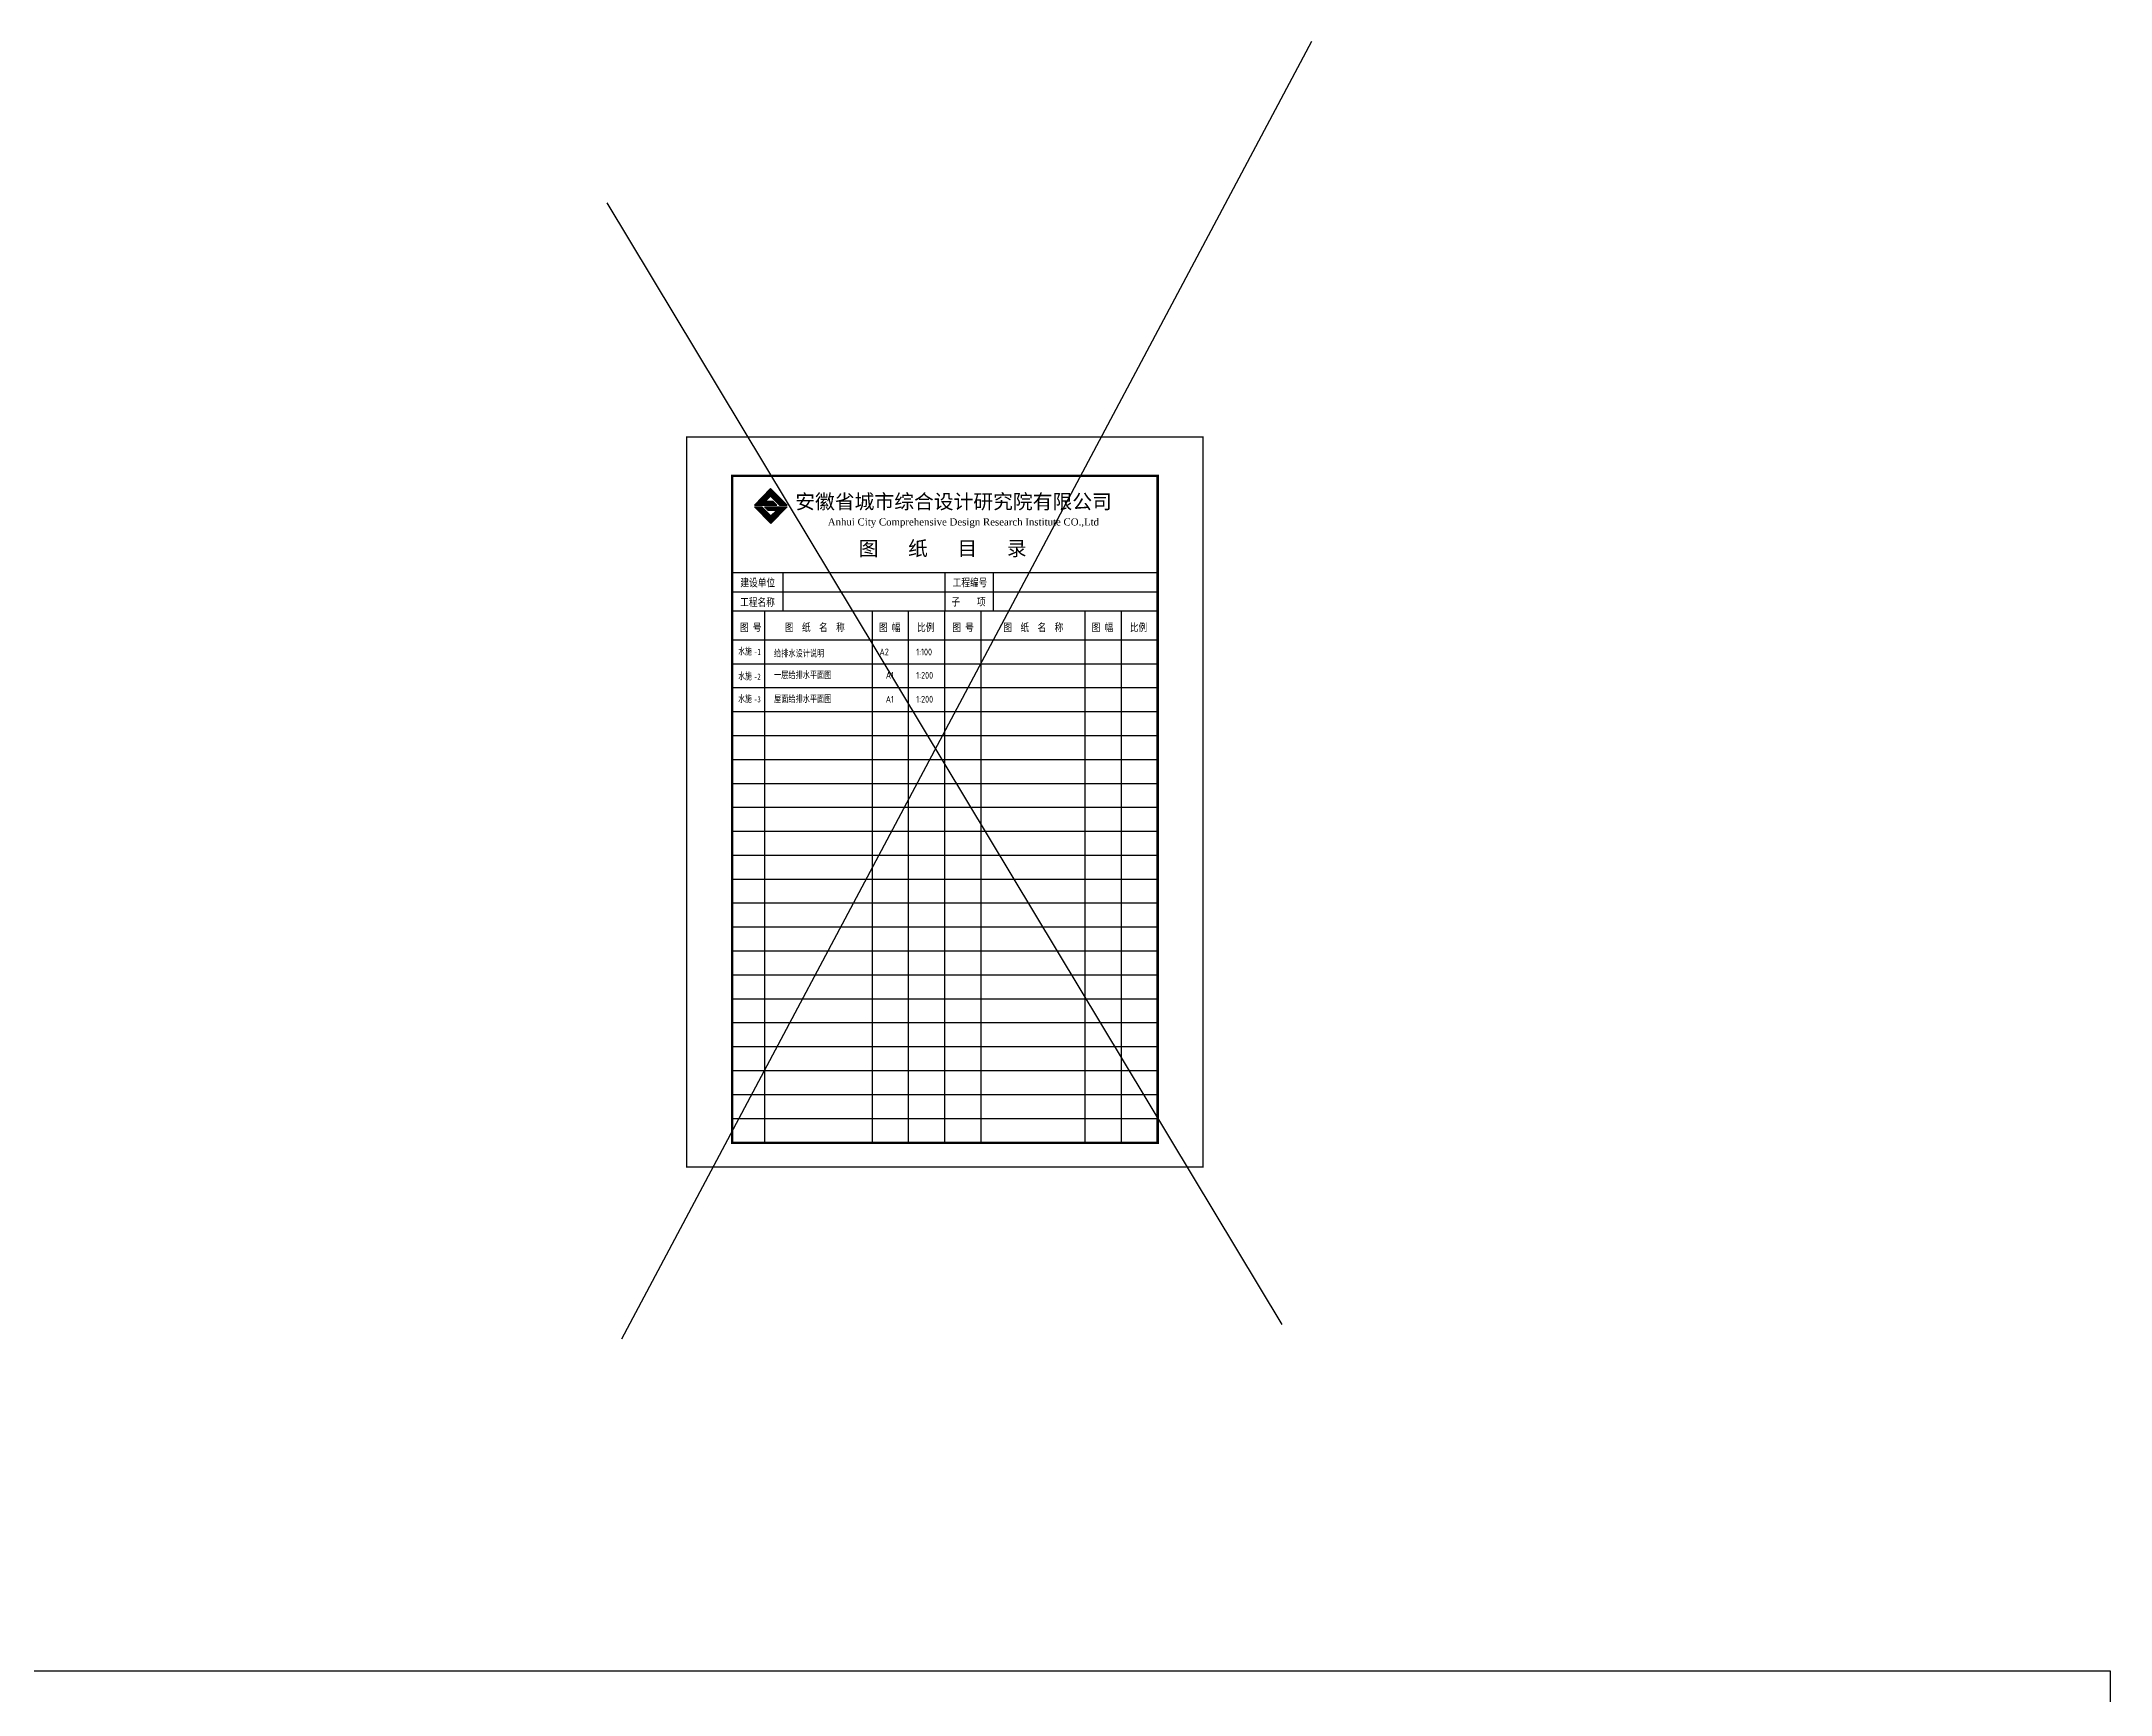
# Model space of a CAD drawing. Extents: x 69728788 to 150676229, y 20333219 to 43663798.
# Drawn here: x 75303257 to 75387357, y 20683016 to 20750225 of the extents above; entities that cross this region are included whole.
import ezdxf

# ---------------------------------------------------------------- set-up
doc = ezdxf.new("R2010")
doc.units = 0
doc.header["$LTSCALE"] = 1000
doc.header["$MEASUREMENT"] = 0
doc.layers.get('0').update_dxf_attribs({"linetype": 'CONTINUOUS'})
for name, color, linetype in [('A_DE_DETAIL_3', 144, 'CONTINUOUS'), ('PUB_TEXT', 7, 'CONTINUOUS'), ('PUB_TITLE', 4, 'CONTINUOUS')]:
    doc.layers.add(name, color=color, linetype=linetype)
doc.styles.add('-宋体', font='')
doc.styles.add('_HZDX', font='atssdeng.shx', dxfattribs={"width": 0.8, "bigfont": 'atssdchn.shx'})
doc.styles.add('_SIMPLEX9', font='', dxfattribs={"width": 0.675})
doc.styles.add('GHF', font='times.ttf')
doc.styles.add('宋体', font='', dxfattribs={"width": 0.8})
doc.styles.get('-宋体').set_extended_font_data('SimSun')
doc.styles.get('_SIMPLEX9').set_extended_font_data('SimSun')
doc.styles.get('宋体').set_extended_font_data('SimSun')
pattern_1 = [(0, (73154773.866, 21607983.527), (3.746846094, 7.493692189), [0, -7.493692189])]

msp = doc.modelspace()

# ---------------------------------------------------------------- hatches: boundary and pattern name
msp.add_hatch(color=1).paths.add_polyline_path([(75332669.8, 20731516.6), (75332897.2, 20732044.2), (75332241.4, 20731370.1), (75333154.6, 20731370.1), (75333003.1, 20731516.6)])
at = {"layer": 'A_DE_DETAIL_3'}
for color, points in [(41, [(75333255.5, 20731367.3), (75333564.7, 20731367.3), (75332897.2, 20732044.2)]), (41, [(75332537.1, 20731302.3), (75332233.9, 20731302.3), (75332906.1, 20730619.6)]), (1, [(75332641.7, 20731304.3), (75332790.8, 20731147.9), (75333128.6, 20731147.9), (75332906.1, 20730619.6), (75333565.2, 20731304.3)])]:
    msp.add_hatch(color=color, dxfattribs=at).paths.add_polyline_path(points)
at = {"layer": 'PUB_TEXT'}
h = msp.add_hatch(dxfattribs=at)
h.set_pattern_fill('松散材料', color=256, scale=3.996636, style=0)
h.set_pattern_definition(pattern_1)
h.paths.add_polyline_path([(75332897.2, 20731733.9), (75332897.2, 20732044.2), (75332669.8, 20731516.6)])
h = msp.add_hatch(dxfattribs=at)
h.set_pattern_fill('松散材料', color=256, scale=3.996636, style=0)
h.set_pattern_definition(pattern_1)
h.paths.add_polyline_path([(75333255.5, 20731367.3), (75332897.2, 20732044.2), (75332897.2, 20731733.9)])
h = msp.add_hatch(dxfattribs=at)
h.set_pattern_fill('松散材料', color=256, scale=3.996636, style=0)
h.set_pattern_definition(pattern_1)
h.paths.add_polyline_path([(75332537.1, 20731302.3), (75332906.1, 20730619.6), (75332906.1, 20730934.2)])
h.paths.add_polyline_path([(75332906.1, 20730619.6), (75333128.6, 20731147.9), (75332906.1, 20730934.2)])

# ---------------------------------------------------------------- linework, layer by layer
for p, q in [((75354872.4, 20750225), (75326831.3, 20697467.2)), ((75326234.7, 20743667.6), (75353679.2, 20698063.4)), ((75332669.8, 20731516.6), (75332897.2, 20732044.2)), ((75332897.2, 20732044.2), (75333255.5, 20731367.3)), ((75332906.1, 20730619.6), (75332233.9, 20731302.3)), ((75332233.9, 20731302.3), (75332537.1, 20731302.3)), ((75332537.1, 20731302.3), (75332906.1, 20730619.6)), ((75332641.7, 20731304.3), (75333565.2, 20731304.3)), ((75332790.8, 20731147.9), (75332641.7, 20731304.3)), ((75333128.6, 20731147.9), (75332790.8, 20731147.9)), ((75333565.2, 20731304.3), (75332906.1, 20730619.6)), ((75333128.6, 20731147.9), (75332906.1, 20730619.6))]:
    msp.add_line(p, q)
for p, q in [((75332906.1, 20730934.2), (75332537.1, 20731302.3)), ((75332906.1, 20730934.2), (75333128.6, 20731147.9)), ((75332906.1, 20730619.6), (75332906.1, 20730934.2))]:
    msp.add_line(p, q, dxfattribs=at)
at = {"layer": 'PUB_TEXT', "color": 11}
for p, q in [((75331331.2, 20728637), (75348625.3, 20728637)), ((75333394.7, 20728612.2), (75333394.7, 20727064.8)), ((75339978.3, 20728637), (75339978.3, 20727064.8)), ((75341943.5, 20728637), (75341943.5, 20727064.8)), ((75331331.2, 20727850.9), (75348625.3, 20727850.9)), ((75348625.3, 20727064.8), (75331331.2, 20727064.8)), ((75332665.4, 20705457.1), (75332665.4, 20727064.8)), ((75337030.4, 20705457.1), (75337030.4, 20727064.8)), ((75338504.3, 20705457.1), (75338504.3, 20727064.8)), ((75339978.3, 20705457.1), (75339978.3, 20727064.8)), ((75341452.2, 20705457.1), (75341452.2, 20727064.8)), ((75345677.4, 20705457.1), (75345677.4, 20727064.8)), ((75347151.4, 20705457.1), (75347151.4, 20727064.8)), ((75348625.3, 20725885.7), (75331331.2, 20725885.7)), ((75348625.3, 20725885.7), (75331331.2, 20725885.7)), ((75348625.3, 20724912.9), (75331331.2, 20724912.9)), ((75348625.3, 20723940.1), (75331331.2, 20723940.1)), ((75348625.3, 20722967.3), (75331331.2, 20722967.3)), ((75348625.3, 20721994.5), (75331331.2, 20721994.5)), ((75348625.3, 20721021.7), (75331331.2, 20721021.7)), ((75348625.3, 20720048.9), (75331331.2, 20720048.9)), ((75348625.3, 20719076.1), (75331331.2, 20719076.1)), ((75348625.3, 20718103.3), (75331331.2, 20718103.3)), ((75348625.3, 20717130.6), (75331331.2, 20717130.6)), ((75348625.3, 20716157.8), (75331331.2, 20716157.8)), ((75348625.3, 20715185), (75331331.2, 20715185)), ((75348625.3, 20714212.2), (75331331.2, 20714212.2)), ((75348625.3, 20713239.4), (75331331.2, 20713239.4)), ((75348625.3, 20712266.6), (75331331.2, 20712266.6)), ((75348625.3, 20711293.8), (75331331.2, 20711293.8)), ((75348625.3, 20710321), (75331331.2, 20710321)), ((75348625.3, 20709348.2), (75331331.2, 20709348.2)), ((75348625.3, 20708375.4), (75331331.2, 20708375.4)), ((75348625.3, 20707402.6), (75331331.2, 20707402.6)), ((75348625.3, 20706429.9), (75331331.2, 20706429.9)), ((75348625.3, 20705457.1), (75331331.2, 20705457.1)), ((75348625.3, 20705457.1), (75331331.2, 20705457.1))]:
    msp.add_line(p, q, dxfattribs=at)
at = {"layer": 'PUB_TEXT', "color": 2, "const_width": 49.1}
msp.add_lwpolyline([(75329487.1, 20734139.6), (75350469.4, 20734139.6), (75350469.4, 20704464.6), (75329487.1, 20704464.6)], close=True, dxfattribs=at)
at = {"layer": 'PUB_TEXT', "color": 11, "const_width": 98.3}
msp.add_lwpolyline([(75331331.2, 20705447.2), (75331331.2, 20732567.5), (75348625.3, 20732567.5), (75348625.3, 20705447.2)], close=True, dxfattribs=at)
at = {"layer": 'PUB_TEXT'}
for points in [[(75333003.1, 20731516.6), (75332669.8, 20731516.6), (75332897.2, 20731733.9), (75333255.5, 20731367.3), (75333564.7, 20731367.3), (75332897.2, 20732044.2), (75332241.4, 20731370.1), (75333154.6, 20731370.1), (75333003.1, 20731516.6)], [(75332897.2, 20732044.2), (75332897.2, 20731733.9)]]:
    msp.add_lwpolyline(points, dxfattribs=at)
at = {"layer": 'PUB_TITLE'}
msp.add_lwpolyline([(75219157.4, 20565166.1), (75387357.4, 20565166.1), (75387357.4, 20683966.1), (75219157.4, 20683966.1)], close=True, dxfattribs=at)

# ---------------------------------------------------------------- texts
at = {"layer": 'PUB_TEXT', "color": 11}
for s, height, style, p in [('安徽省城市综合设计研究院有限公司', 589.57, '宋体', (75333897, 20731221.8)), ('Anhui City Comprehensive Design Research Institute CO.,Ltd', 291.318, 'GHF', (75335219, 20730544.3)), ('图   纸   目   录', 589.57, '宋体', (75336475.3, 20729318.8))]:
    msp.add_text(s, height=height, dxfattribs=dict(at, style=style)).set_placement(p)
at = {"layer": 'PUB_TEXT', "color": 11, "style": '-宋体', "width": 0.8}
for s, height, p in [('建设单位', 314.44, (75331669.6, 20728063.1)), ('工程编号', 314.44, (75340296.1, 20728069)), ('工程名称', 314.44, (75331659.3, 20727270.5)), ('子    项', 314.44, (75340243.2, 20727285.8)), ('图 号', 314.44, (75331650.1, 20726245.5)), ('   图  纸  名  称', 314.437, (75332961.7, 20726245.5)), ('图 幅', 314.44, (75337297.8, 20726245.5)), ('比例', 314.44, (75338848.1, 20726245.5)), ('图 号', 314.44, (75340280.6, 20726245.5)), ('   图  纸  名  称', 314.437, (75341843.1, 20726245.5)), ('图 幅', 314.44, (75345944.8, 20726245.5)), ('比例', 314.44, (75347495.1, 20726245.5))]:
    msp.add_text(s, height=height, dxfattribs=at).set_placement(p)
at = {"layer": 'PUB_TEXT'}
for s, height, style, width, p in [('水施', 280.05, '宋体', 0.7, (75331581, 20725291.9)), ('-1', 246.44, '_SIMPLEX9', 0.675, (75332223.8, 20725286.3)), ('给排水设计说明', 280.05, '_HZDX', 0.8, (75333034.5, 20725184.2)), ('A2', 280.05, '_HZDX', 0.8, (75337320, 20725263.3)), ('1:100', 280.05, '_HZDX', 0.8, (75338813.7, 20725263.3)), ('水施', 280.05, '宋体', 0.7, (75331581, 20724284.2)), ('-2', 246.44, '_SIMPLEX9', 0.675, (75332223.8, 20724278.6)), ('一层给排水平面图', 280.05, '_HZDX', 0.8, (75333034.5, 20724308.7)), ('A1', 280.05, '_HZDX', 0.8, (75337574, 20724313)), ('1:200', 280.05, '_HZDX', 0.8, (75338813.7, 20724313)), ('水施', 280.05, '宋体', 0.7, (75331581, 20723360)), ('-3', 246.44, '_SIMPLEX9', 0.675, (75332223.8, 20723354.4)), ('屋面给排水平面图', 280.05, '_HZDX', 0.8, (75333034.5, 20723335.9)), ('A1', 280.05, '_HZDX', 0.8, (75337574, 20723340.2)), ('1:200', 280.05, '_HZDX', 0.8, (75338813.7, 20723340.2))]:
    msp.add_text(s, height=height, dxfattribs=dict(at, style=style, width=width)).set_placement(p)

doc.saveas('drawing.dxf')
